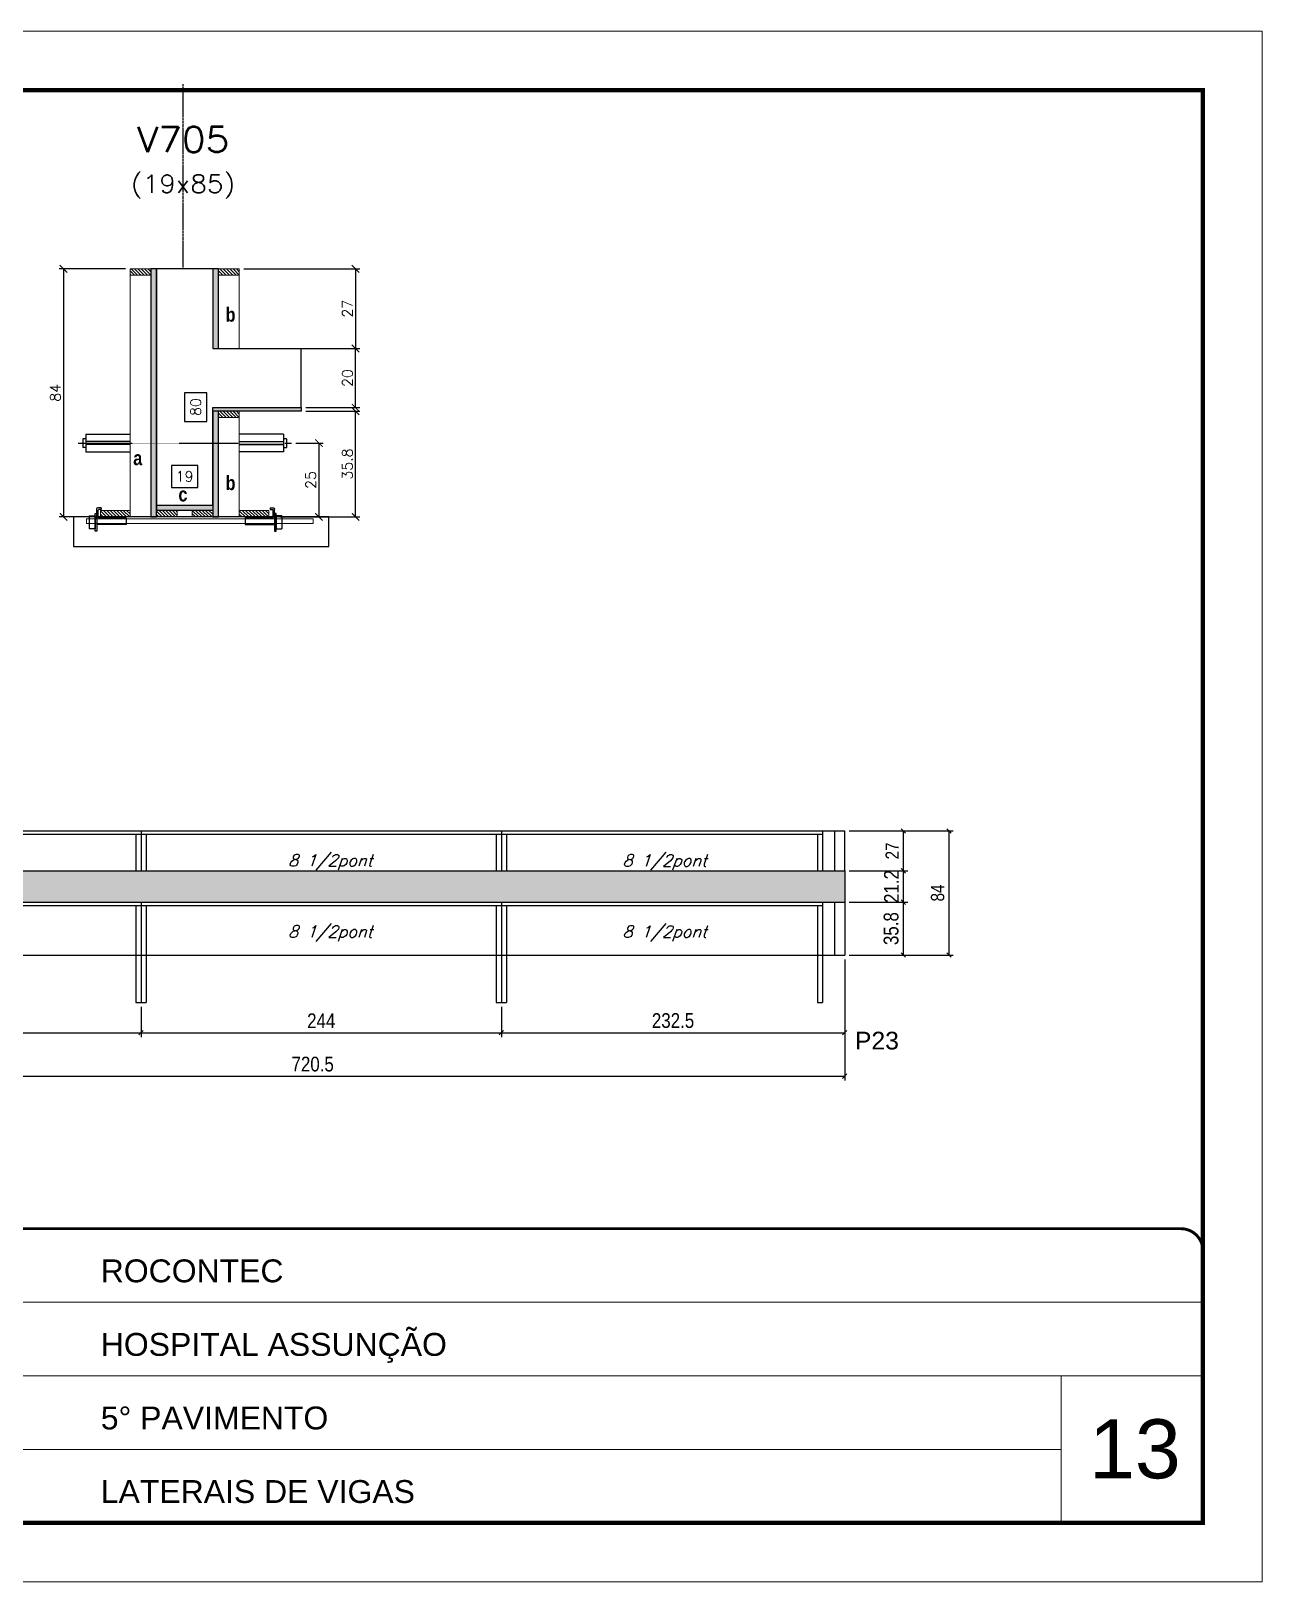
# Model space of a CAD drawing. Extents: x -20960 to -5926, y -2106 to 21915.
# Drawn here: x -11556 to -10722, y 17420 to 18470 of the extents above; entities that cross this region are included whole.
import ezdxf
from ezdxf.enums import TextEntityAlignment as Align

# ---------------------------------------------------------------- set-up
doc = ezdxf.new("R2010")
doc.units = 0
for name, pattern in [('CONTINUO', [0]), ('DASHED', [0.75, 0.5, -0.25]), ('HIDDEN', [0.375, 0.25, -0.125])]:
    doc.linetypes.add(name, pattern=pattern)
for name, color, linetype in [('5', 5, 'Continuous'), ('barrote', 251, 'Continuous'), ('COTA', 241, 'Continuous'), ('Cota Seção (2x)', 4, 'Continuous'), ('detalhes', 4, 'Continuous'), ('Painéis', 200, 'Continuous'), ('presilha', 1, 'Continuous'), ('SARR_2.2x7', 40, 'Continuous'), ('SARR_3.5x7', 81, 'Continuous'), ('TENSOR', 3, 'Continuous'), ('texto', 7, 'Continuous'), ('Texto de Titulo', 7, 'Continuous'), ('Texto Qtd Sarr', 242, 'Continuous')]:
    doc.layers.add(name, color=color, linetype=linetype)
for name, color, linetype, lineweight in [('CARIMBO', 255, 'Continuous', 9), ('CONCRETO', 251, 'Continuous', 25), ('Folhas', 255, 'Continuous', 9), ('Hachura', 251, 'Continuous', 9), ('Madeira', 126, 'Continuous', 18), ('SARRAFO DE PRESSAO', 251, 'DASHED', 9), ('SCO-___-LAJ', 2, 'Continuous', 0), ('Texto Seção', 7, 'Continuous', 15)]:
    doc.layers.add(name, color=color, linetype=linetype, lineweight=lineweight)
doc.styles.add('ARIAL', font='arial.ttf')
doc.styles.add('COTA TECNICA', font='techl___.ttf', dxfattribs={"height": 10})
doc.styles.add('COTA TECNICA-50', font='techl___.ttf', dxfattribs={"height": 9})
doc.styles.add('Romans', font='romans.shx')
doc.styles.get("Standard").update_dxf_attribs({"font": 'arial.ttf'})
doc.styles.add('TECNICA', font='techb___.ttf', dxfattribs={"height": 10})
doc.dimstyles.new('COTA PAINEL-50', dxfattribs={"dimtxt": 9, "dimasz": 3, "dimexe": 3, "dimexo": 3, "dimgap": 3, "dimtad": 1, "dimdec": 1, "dimzin": 12, "dimdsep": 46, "dimtxsty": 'COTA TECNICA-50', "dimblk1": 'OBLIQUE', "dimblk2": 'OBLIQUE', "dimsah": 1, "dimcen": 0.9, "dimclrd": 4, "dimclre": 4, "dimclrt": 240, "dimadec": 1, "dimazin": 3, "dimtfac": 1, "dimtdec": 1, "dimtmove": 0, "dimatfit": 3, "dimfxl": 1, "dimtolj": 1, "dimtzin": 12, "dimarcsym": 0})
doc.dimstyles.new('Cota Seção (2x)', dxfattribs={"dimtxt": 7, "dimasz": 5, "dimexe": 3, "dimexo": 3, "dimgap": 2, "dimtad": 3, "dimdec": 1, "dimlfac": 0.5, "dimzin": 12, "dimdsep": 46, "dimtxsty": 'Romans', "dimblk": 'ARCHTICK', "dimcen": 0, "dimclrd": 4, "dimclre": 4, "dimclrt": 1, "dimadec": 1, "dimazin": 3, "dimtfac": 1, "dimtdec": 1, "dimtmove": 0, "dimatfit": 3, "dimldrblk": 'OBLIQUE', "dimfxl": 1, "dimtolj": 1, "dimtzin": 12, "dimarcsym": 0})
doc.dimstyles.new('Cota Seção interna', dxfattribs={"dimtxt": 7, "dimasz": 6, "dimexe": 0.18, "dimexo": 2, "dimgap": -4, "dimtad": 3, "dimdec": 1, "dimlfac": 0.5, "dimzin": 12, "dimdsep": 46, "dimtxsty": 'Romans', "dimblk": 'ARCHTICK', "dimcen": 0.09, "dimse1": 1, "dimse2": 1, "dimsd1": 1, "dimsd2": 1, "dimclrd": 180, "dimclre": 5, "dimclrt": 1, "dimadec": 0, "dimazin": 3, "dimtfac": 1, "dimtdec": 1, "dimtofl": 0, "dimtmove": 0, "dimatfit": 3, "dimldrblk": 'ARCHTICK', "dimfxl": 1, "dimtolj": 1, "dimtzin": 0, "dimarcsym": 0})
doc.dimstyles.new('PAINEL', dxfattribs={"dimtxt": 10, "dimasz": 3, "dimexe": 3, "dimexo": 3, "dimgap": 3, "dimtad": 1, "dimdec": 1, "dimzin": 12, "dimdsep": 46, "dimtxsty": 'COTA TECNICA', "dimblk1": 'OBLIQUE', "dimblk2": 'OBLIQUE', "dimsah": 1, "dimcen": 0.9, "dimclrd": 4, "dimclre": 4, "dimclrt": 240, "dimadec": 1, "dimazin": 3, "dimtfac": 1, "dimtdec": 1, "dimtmove": 0, "dimatfit": 3, "dimfxl": 1, "dimtolj": 1, "dimtzin": 12, "dimarcsym": 0})

# ---------------------------------------------------------------- blocks, each defined once
blk = doc.blocks.new('9999999999')
at = {"color": 30, "linetype": 'CONTINUO'}
for p, q in [((98564.6, 34379.6), (99584, 34379.6)), ((98564.6, 34329.8), (99488, 34329.8)), ((99584, 34329.8), (99488, 34329.8)), ((99488, 34329.8), (99488, 34230.2)), ((98564.6, 34280), (99488, 34280))]:
    blk.add_line(p, q, dxfattribs=at)
at = {"color": 30, "linetype": 'CONTINUO', "const_width": 2}
blk.add_lwpolyline([(99584, 34230.2), (99584, 34414.4, 0.414214), (99569, 34429.4), (98229, 34429.4, 0.414214), (98214, 34414.4), (98214, 34245.2, 0.414214), (98229, 34230.2), (99584, 34230.2)], format="xyb", dxfattribs=at)
at = {"layer": 'Folhas'}
blk.add_lwpolyline([(98139, 34190.2), (99624, 34190.2), (99624, 35240.2), (98139, 35240.2)], close=True, dxfattribs=at)
at = {"layer": 'Folhas', "color": 30, "const_width": 3}
blk.add_lwpolyline([(98214, 34230.2), (99584, 34230.2), (99584, 35200.2), (98214, 35200.2)], close=True, dxfattribs=at)
at = {"color": 7, "linetype": 'Continuous', "ltscale": 5, "style": 'ARIAL'}
for s, height, p in [('ROCONTEC', 15.48, (98837.7, 34393.1)), ('HOSPITAL ASSUNÇÃO', 15.483, (98837.7, 34343.3)), ('5° PAVIMENTO', 15.483, (98837.7, 34293.5)), ('LATERAIS DE VIGAS', 15.483, (98837.7, 34243.7))]:
    blk.add_text(s, height=height, dxfattribs=at).set_placement(p)
blk = doc.blocks.new('titulo1')
at = {"layer": 'Defpoints', "color": 252, "linetype": 'HIDDEN', "ltscale": 2}
blk.add_line((0, 0), (0, 125), dxfattribs=at)
at = {"layer": 'Defpoints', "style": 'Romans', "oblique": 15}
blk.add_attdef('FOLHA', text='', height=10, dxfattribs=at).set_placement((0, 15.6), align=Align.MIDDLE_CENTER)
at = {"layer": 'Texto Qtd Sarr', "color": 3, "style": 'Romans', "oblique": 15}
for tag, height, p in [('TITULO', 17, (0, 71.4)), ('SEÇÃO', 12, (0, 41.5))]:
    blk.add_attdef(tag, text='', height=height, dxfattribs=at).set_placement(p, align=Align.MIDDLE_CENTER)
blk = doc.blocks.new('_ArchTick')
at = {"color": 0, "linetype": 'ByBlock', "const_width": 0.15}
blk.add_lwpolyline([(-0.5, -0.5), (0.5, 0.5)], dxfattribs=at)
blk = doc.blocks.new('*D310')
at = {"layer": 'COTA', "color": 4, "lineweight": -2, "transparency": 16777216}
for p, q in [((-11369.5, 18212.3), (-11332.8, 18212.3)), ((-11335.8, 18140.7), (-11335.8, 18212.3)), ((-11387.1, 18140.7), (-11332.8, 18140.7))]:
    blk.add_line(p, q, dxfattribs=at)
at = {"layer": 'Defpoints', "color": 0, "transparency": 16777216}
for p in [(-11372.5, 18212.3), (-11335.8, 18212.3), (-11390.1, 18140.7)]:
    blk.add_point(p, dxfattribs=at)
at = {"layer": 'COTA', "color": 4, "lineweight": -2, "transparency": 16777216, "xscale": 5, "yscale": 5, "zscale": 5}
for p, rotation in [((-11335.8, 18212.3), 90), ((-11335.8, 18140.7), 270)]:
    blk.add_blockref('_ArchTick', p, dxfattribs=dict(at, rotation=rotation))
at = {"layer": 'COTA', "color": 1, "transparency": 16777216, "insert": (-11341.3, 18176.5), "char_height": 7, "attachment_point": 5, "rotation": 90, "style": 'Romans'}
blk.add_mtext('\\A1;35.8', dxfattribs=at)
blk = doc.blocks.new('_Oblique')
at = {"color": 0, "linetype": 'ByBlock', "lineweight": -2}
blk.add_line((-0.5, -0.5), (0.5, 0.5), dxfattribs=at)
blk = doc.blocks.new('*D311')
at = {"layer": 'COTA', "color": 4, "lineweight": -2, "transparency": 16777216}
for p, q in [((-11369.5, 18254.7), (-11332.8, 18254.7)), ((-11335.8, 18214.7), (-11335.8, 18254.7)), ((-11369.5, 18214.7), (-11332.8, 18214.7))]:
    blk.add_line(p, q, dxfattribs=at)
at = {"layer": 'Defpoints', "color": 0, "transparency": 16777216}
for p in [(-11372.5, 18254.7), (-11335.8, 18254.7), (-11372.5, 18214.7)]:
    blk.add_point(p, dxfattribs=at)
at = {"layer": 'COTA', "color": 4, "lineweight": -2, "transparency": 16777216, "xscale": 5, "yscale": 5, "zscale": 5}
for p, rotation in [((-11335.8, 18254.7), 90), ((-11335.8, 18214.7), 270)]:
    blk.add_blockref('_ArchTick', p, dxfattribs=dict(at, rotation=rotation))
at = {"layer": 'COTA', "color": 1, "transparency": 16777216, "insert": (-11341.3, 18234.7), "char_height": 7, "attachment_point": 5, "rotation": 90, "style": 'Romans'}
blk.add_mtext('\\A1;20', dxfattribs=at)
blk = doc.blocks.new('*D312')
at = {"layer": 'Cota Seção (2x)', "color": 180, "lineweight": -2, "transparency": 16777216}
for p, q in [((-11436.5, 18224.7), (-11451.5, 18224.7)), ((-11451.5, 18224.7), (-11451.5, 18205.4)), ((-11436.5, 18205.4), (-11436.5, 18224.7)), ((-11451.5, 18205.4), (-11436.5, 18205.4))]:
    blk.add_line(p, q, dxfattribs=at)
at = {"layer": 'Defpoints', "color": 0, "transparency": 16777216}
for p in [(-11432.5, 18308.7), (-11432.5, 18308.7), (-11432.5, 18148.7)]:
    blk.add_point(p, dxfattribs=at)
at = {"layer": 'Cota Seção (2x)', "color": 1, "transparency": 16777216, "insert": (-11444, 18215.1), "char_height": 7, "attachment_point": 5, "rotation": 90, "style": 'Romans'}
blk.add_mtext('\\A1;80', dxfattribs=at)
blk = doc.blocks.new('PRESILHA METÁLICA 1')
at = {"layer": 'presilha'}
for p, q in [((7.5, 10.6), (7.5, 19.9)), ((12, 21), (8.6, 21)), ((9, 11.6), (9, 18.9)), ((12, 19.5), (9.6, 19.5)), ((12, 21), (12, 19.5)), ((0, 13), (6, 13)), ((0, 13), (0, 0)), ((6, 0), (0, 0)), ((6, 15.5), (7.5, 15.5)), ((6, -2.5), (6, 15.5)), ((6, 13), (6, 0)), ((7.5, 15.5), (7.5, -2.5)), ((37.5, 4.1), (7.5, 4.1)), ((37.5, 11), (9.6, 11)), ((37.5, 11), (37.5, 4.1)), ((7.5, -2.5), (6, -2.5))]:
    blk.add_line(p, q, dxfattribs=at)
for centre, radius, start, end in [((8.6, 19.9), 1.14, 90, 180), ((9.6, 18.9), 0.57, 90, 180), ((9.6, 11.6), 0.57, 180, 270)]:
    blk.add_arc(centre, radius, start, end, dxfattribs=at)
blk = doc.blocks.new('*D313')
at = {"layer": 'Cota Seção (2x)', "color": 180, "lineweight": -2, "transparency": 16777216}
for p, q in [((-11442.5, 18175.6), (-11460.5, 18175.6)), ((-11460.5, 18175.6), (-11460.5, 18160.6)), ((-11442.5, 18160.6), (-11442.5, 18175.6)), ((-11460.5, 18160.6), (-11442.5, 18160.6))]:
    blk.add_line(p, q, dxfattribs=at)
at = {"layer": 'Defpoints', "color": 0, "transparency": 16777216}
for p in [(-11432.5, 18156.6), (-11470.5, 18140.7), (-11432.5, 18140.7)]:
    blk.add_point(p, dxfattribs=at)
at = {"layer": 'Cota Seção (2x)', "color": 1, "transparency": 16777216, "insert": (-11451.5, 18168.1), "char_height": 7, "attachment_point": 5, "style": 'Romans'}
blk.add_mtext('\\A1;19', dxfattribs=at)
blk = doc.blocks.new('*D325')
at = {"layer": 'COTA', "color": 4, "lineweight": -2, "transparency": 16777216}
for p, q in [((-11491.5, 18308.7), (-11536.5, 18308.7)), ((-11533.5, 18308.7), (-11533.5, 18140.7)), ((-11491.5, 18140.7), (-11536.5, 18140.7))]:
    blk.add_line(p, q, dxfattribs=at)
at = {"layer": 'Defpoints', "color": 0, "transparency": 16777216}
for p in [(-11488.5, 18308.7), (-11533.5, 18140.7), (-11488.5, 18140.7)]:
    blk.add_point(p, dxfattribs=at)
at = {"layer": 'COTA', "color": 4, "lineweight": -2, "transparency": 16777216, "xscale": 5, "yscale": 5, "zscale": 5}
for p, rotation in [((-11533.5, 18308.7), 90), ((-11533.5, 18140.7), 270)]:
    blk.add_blockref('_ArchTick', p, dxfattribs=dict(at, rotation=rotation))
at = {"layer": 'COTA', "color": 1, "transparency": 16777216, "insert": (-11539, 18224.7), "char_height": 7, "attachment_point": 5, "rotation": 90, "style": 'Romans'}
blk.add_mtext('\\A1;84', dxfattribs=at)
blk = doc.blocks.new('*D326')
at = {"layer": 'COTA', "color": 4, "lineweight": -2, "transparency": 16777216}
for p, q in [((-11376.2, 18190.7), (-11357.6, 18190.7)), ((-11360.6, 18190.7), (-11360.6, 18140.7)), ((-11376.2, 18140.7), (-11357.6, 18140.7))]:
    blk.add_line(p, q, dxfattribs=at)
at = {"layer": 'Defpoints', "color": 0, "transparency": 16777216}
for p in [(-11379.2, 18190.7), (-11379.2, 18140.7), (-11360.6, 18140.7)]:
    blk.add_point(p, dxfattribs=at)
at = {"layer": 'COTA', "color": 4, "lineweight": -2, "transparency": 16777216, "xscale": 5, "yscale": 5, "zscale": 5}
for p, rotation in [((-11360.6, 18190.7), 90), ((-11360.6, 18140.7), 270)]:
    blk.add_blockref('_ArchTick', p, dxfattribs=dict(at, rotation=rotation))
at = {"layer": 'COTA', "color": 1, "transparency": 16777216, "insert": (-11366.1, 18165.7), "char_height": 7, "attachment_point": 5, "rotation": 90, "style": 'Romans'}
blk.add_mtext('\\A1;25', dxfattribs=at)
blk = doc.blocks.new('*D314')
at = {"layer": 'COTA', "color": 4, "linetype": 'ByBlock', "lineweight": -2, "transparency": 16777216}
for p, q in [((-11725, 17841.1), (-11725, 17788.5)), ((-11481, 17809.1), (-11481, 17788.5)), ((-11725, 17791.5), (-11481, 17791.5))]:
    blk.add_line(p, q, dxfattribs=at)
at = {"layer": 'Defpoints', "color": 0, "linetype": 'ByBlock', "transparency": 16777216}
for p in [(-11725, 17844.1), (-11481, 17812.1), (-11481, 17791.5)]:
    blk.add_point(p, dxfattribs=at)
at = {"layer": 'COTA', "color": 4, "linetype": 'ByBlock', "lineweight": -2, "transparency": 16777216, "xscale": 3, "yscale": 3, "zscale": 3, "rotation": 180}
blk.add_blockref('_Oblique', (-11725, 17791.5), dxfattribs=at)
at = {"layer": 'COTA', "color": 4, "linetype": 'ByBlock', "lineweight": -2, "transparency": 16777216, "xscale": 3, "yscale": 3, "zscale": 3}
blk.add_blockref('_Oblique', (-11481, 17791.5), dxfattribs=at)
at = {"layer": 'COTA', "color": 240, "linetype": 'ByBlock', "transparency": 16777216, "insert": (-11603, 17799.6), "char_height": 10, "attachment_point": 5, "style": 'COTA TECNICA'}
blk.add_mtext('\\A1;244', dxfattribs=at)
blk = doc.blocks.new('*D315')
at = {"layer": 'COTA', "color": 4, "linetype": 'ByBlock', "lineweight": -2, "transparency": 16777216}
for p, q in [((-11481, 17809.1), (-11481, 17788.5)), ((-11237, 17809.1), (-11237, 17788.5)), ((-11481, 17791.5), (-11237, 17791.5))]:
    blk.add_line(p, q, dxfattribs=at)
at = {"layer": 'Defpoints', "color": 0, "linetype": 'ByBlock', "transparency": 16777216}
for p in [(-11481, 17812.1), (-11237, 17812.1), (-11237, 17791.5)]:
    blk.add_point(p, dxfattribs=at)
at = {"layer": 'COTA', "color": 4, "linetype": 'ByBlock', "lineweight": -2, "transparency": 16777216, "xscale": 3, "yscale": 3, "zscale": 3, "rotation": 180}
blk.add_blockref('_Oblique', (-11481, 17791.5), dxfattribs=at)
at = {"layer": 'COTA', "color": 4, "linetype": 'ByBlock', "lineweight": -2, "transparency": 16777216, "xscale": 3, "yscale": 3, "zscale": 3}
blk.add_blockref('_Oblique', (-11237, 17791.5), dxfattribs=at)
at = {"layer": 'COTA', "color": 240, "linetype": 'ByBlock', "transparency": 16777216, "insert": (-11359, 17799.6), "char_height": 10, "attachment_point": 5, "style": 'COTA TECNICA'}
blk.add_mtext('\\A1;244', dxfattribs=at)
blk = doc.blocks.new('*D316')
at = {"layer": 'COTA', "color": 4, "linetype": 'ByBlock', "lineweight": -2, "transparency": 16777216}
for p, q in [((-11001.5, 17901.1), (-10961.8, 17901.1)), ((-10964.8, 17879.9), (-10964.8, 17901.1)), ((-11001.5, 17879.9), (-10961.8, 17879.9))]:
    blk.add_line(p, q, dxfattribs=at)
at = {"layer": 'Defpoints', "color": 0, "linetype": 'ByBlock', "transparency": 16777216}
for p in [(-11004.5, 17901.1), (-10964.8, 17901.1), (-11004.5, 17879.9)]:
    blk.add_point(p, dxfattribs=at)
at = {"layer": 'COTA', "color": 4, "linetype": 'ByBlock', "lineweight": -2, "transparency": 16777216, "xscale": 3, "yscale": 3, "zscale": 3}
for p, rotation in [((-10964.8, 17901.1), 90), ((-10964.8, 17879.9), 270)]:
    blk.add_blockref('_Oblique', p, dxfattribs=dict(at, rotation=rotation))
at = {"layer": 'COTA', "color": 240, "linetype": 'ByBlock', "transparency": 16777216, "insert": (-10972.9, 17890.5), "char_height": 10, "attachment_point": 5, "rotation": 90, "style": 'COTA TECNICA'}
blk.add_mtext('\\A1;21.2', dxfattribs=at)
blk = doc.blocks.new('*D317')
at = {"layer": 'COTA', "color": 4, "linetype": 'ByBlock', "lineweight": -2, "transparency": 16777216}
for p, q in [((-11725, 17841.1), (-11725, 17759.1)), ((-11004.5, 17841.1), (-11004.5, 17759.1)), ((-11725, 17762.1), (-11004.5, 17762.1))]:
    blk.add_line(p, q, dxfattribs=at)
at = {"layer": 'Defpoints', "color": 0, "linetype": 'ByBlock', "transparency": 16777216}
for p in [(-11725, 17844.1), (-11004.5, 17844.1), (-11004.5, 17762.1)]:
    blk.add_point(p, dxfattribs=at)
at = {"layer": 'COTA', "color": 4, "linetype": 'ByBlock', "lineweight": -2, "transparency": 16777216, "xscale": 3, "yscale": 3, "zscale": 3, "rotation": 180}
blk.add_blockref('_Oblique', (-11725, 17762.1), dxfattribs=at)
at = {"layer": 'COTA', "color": 4, "linetype": 'ByBlock', "lineweight": -2, "transparency": 16777216, "xscale": 3, "yscale": 3, "zscale": 3}
blk.add_blockref('_Oblique', (-11004.5, 17762.1), dxfattribs=at)
at = {"layer": 'COTA', "color": 240, "linetype": 'ByBlock', "transparency": 16777216, "insert": (-11364.8, 17770.2), "char_height": 10, "attachment_point": 5, "style": 'COTA TECNICA'}
blk.add_mtext('\\A1;720.5', dxfattribs=at)
blk = doc.blocks.new('*D318')
at = {"layer": 'COTA', "color": 4, "lineweight": -2, "ltscale": 25, "transparency": 16777216}
for p, q in [((-11004.5, 17841.1), (-11004.5, 17788.5)), ((-11237, 17809.1), (-11237, 17788.5)), ((-11237, 17791.5), (-11004.5, 17791.5))]:
    blk.add_line(p, q, dxfattribs=at)
at = {"layer": 'Defpoints', "color": 0, "ltscale": 25, "transparency": 16777216}
for p in [(-11004.5, 17844.1), (-11237, 17812.1), (-11004.5, 17791.5)]:
    blk.add_point(p, dxfattribs=at)
at = {"layer": 'COTA', "color": 4, "lineweight": -2, "ltscale": 25, "transparency": 16777216, "xscale": 3, "yscale": 3, "zscale": 3, "rotation": 180}
blk.add_blockref('_Oblique', (-11237, 17791.5), dxfattribs=at)
at = {"layer": 'COTA', "color": 4, "lineweight": -2, "ltscale": 25, "transparency": 16777216, "xscale": 3, "yscale": 3, "zscale": 3}
blk.add_blockref('_Oblique', (-11004.5, 17791.5), dxfattribs=at)
at = {"layer": 'COTA', "color": 240, "ltscale": 25, "transparency": 16777216, "insert": (-11120.8, 17799.7), "char_height": 10, "attachment_point": 5, "style": 'COTA TECNICA'}
blk.add_mtext('\\A1;232.5', dxfattribs=at)
blk = doc.blocks.new('*D319')
at = {"layer": 'COTA', "color": 4, "lineweight": -2, "ltscale": 25, "transparency": 16777216}
for p, q in [((-11001.5, 17879.9), (-10961.8, 17879.9)), ((-10964.8, 17844.1), (-10964.8, 17879.9)), ((-11001.5, 17844.1), (-10961.8, 17844.1))]:
    blk.add_line(p, q, dxfattribs=at)
at = {"layer": 'Defpoints', "color": 0, "ltscale": 25, "transparency": 16777216}
for p in [(-11004.5, 17879.9), (-10964.8, 17879.9), (-11004.5, 17844.1)]:
    blk.add_point(p, dxfattribs=at)
at = {"layer": 'COTA', "color": 4, "lineweight": -2, "ltscale": 25, "transparency": 16777216, "xscale": 3, "yscale": 3, "zscale": 3}
for p, rotation in [((-10964.8, 17879.9), 90), ((-10964.8, 17844.1), 270)]:
    blk.add_blockref('_Oblique', p, dxfattribs=dict(at, rotation=rotation))
at = {"layer": 'COTA', "color": 240, "ltscale": 25, "transparency": 16777216, "insert": (-10973.1, 17862), "char_height": 10, "attachment_point": 5, "rotation": 90, "style": 'COTA TECNICA'}
blk.add_mtext('\\A1;35.8', dxfattribs=at)
blk = doc.blocks.new('*D309')
at = {"layer": 'COTA', "color": 4, "lineweight": -2, "transparency": 16777216}
for p, q in [((-11001.5, 17928.1), (-10931, 17928.1)), ((-10934, 17928.1), (-10934, 17844.1)), ((-11001.5, 17844.1), (-10931, 17844.1))]:
    blk.add_line(p, q, dxfattribs=at)
at = {"layer": 'Defpoints', "color": 0, "transparency": 16777216}
for p in [(-11004.5, 17928.1), (-11004.5, 17844.1), (-10934, 17844.1)]:
    blk.add_point(p, dxfattribs=at)
at = {"layer": 'COTA', "color": 4, "lineweight": -2, "transparency": 16777216, "xscale": 3, "yscale": 3, "zscale": 3}
for p, rotation in [((-10934, 17928.1), 90), ((-10934, 17844.1), 270)]:
    blk.add_blockref('_Oblique', p, dxfattribs=dict(at, rotation=rotation))
at = {"layer": 'COTA', "color": 240, "transparency": 16777216, "insert": (-10941.6, 17886.1), "char_height": 9, "attachment_point": 5, "rotation": 90, "style": 'COTA TECNICA-50'}
blk.add_mtext('\\A1;84', dxfattribs=at)
blk = doc.blocks.new('*D322')
at = {"layer": 'COTA', "color": 4, "lineweight": -2, "transparency": 16777216}
for p, q in [((-11001.5, 17928.1), (-10961.8, 17928.1)), ((-10964.8, 17901.1), (-10964.8, 17928.1)), ((-11001.5, 17901.1), (-10961.8, 17901.1))]:
    blk.add_line(p, q, dxfattribs=at)
at = {"layer": 'Defpoints', "color": 0, "transparency": 16777216}
for p in [(-11004.5, 17928.1), (-10964.8, 17928.1), (-11004.5, 17901.1)]:
    blk.add_point(p, dxfattribs=at)
at = {"layer": 'COTA', "color": 4, "lineweight": -2, "transparency": 16777216, "xscale": 3, "yscale": 3, "zscale": 3}
for p, rotation in [((-10964.8, 17928.1), 90), ((-10964.8, 17901.1), 270)]:
    blk.add_blockref('_Oblique', p, dxfattribs=dict(at, rotation=rotation))
at = {"layer": 'COTA', "color": 240, "transparency": 16777216, "insert": (-10972.4, 17914.6), "char_height": 9, "attachment_point": 5, "rotation": 90, "style": 'COTA TECNICA-50'}
blk.add_mtext('\\A1;27', dxfattribs=at)
blk = doc.blocks.new('*D324')
at = {"layer": 'COTA', "color": 4, "lineweight": -2, "transparency": 16777216}
for p, q in [((-11411.5, 18308.7), (-11332.8, 18308.7)), ((-11335.8, 18308.7), (-11335.8, 18254.7)), ((-11411.5, 18254.7), (-11332.8, 18254.7))]:
    blk.add_line(p, q, dxfattribs=at)
at = {"layer": 'Defpoints', "color": 0, "transparency": 16777216}
for p in [(-11414.5, 18308.7), (-11414.5, 18254.7), (-11335.8, 18254.7)]:
    blk.add_point(p, dxfattribs=at)
at = {"layer": 'COTA', "color": 4, "lineweight": -2, "transparency": 16777216, "xscale": 5, "yscale": 5, "zscale": 5}
for p, rotation in [((-11335.8, 18308.7), 90), ((-11335.8, 18254.7), 270)]:
    blk.add_blockref('_ArchTick', p, dxfattribs=dict(at, rotation=rotation))
at = {"layer": 'COTA', "color": 1, "transparency": 16777216, "insert": (-11341.3, 18281.7), "char_height": 7, "attachment_point": 5, "rotation": 90, "style": 'Romans'}
blk.add_mtext('\\A1;27', dxfattribs=at)

msp = doc.modelspace()

# ---------------------------------------------------------------- hatches: boundary and pattern name
at = {"layer": 'COTA', "linetype": 'ByBlock'}
h = msp.add_hatch(dxfattribs=at)
h.set_pattern_fill('AR-CONC', color=256, scale=0.03)
h.set_pattern_definition([(50, (-1598.5, 1237.553), (5.4655401, -0.4781726), [0.5715, -6.2865]), (355, (-1598.5, 1237.553), (-1.0573026, 5.7317054), [0.4572, -5.0292175]), (100.451445, (-1598.0445, 1237.513), (4.4082374, 5.2535326), [0.4857003, -5.3427073]), (46.1842, (-1598.5, 1239.077), (8.1323712, -1.2612698), [0.85725, -9.42975]), (96.635558, (-1597.822, 1238.972), (7.122124, 7.4227837), [0.7285507, -8.0140682]), (351.18415, (-1598.5, 1239.077), (7.122124, 7.4227837), [0.685799, -7.543792]), (21, (-1597.738, 1238.696), (4.5484317, -3.0679559), [0.5715, -6.2865]), (326, (-1597.738, 1238.696), (1.8540609, 5.525639), [0.4572, -5.0292]), (71.451445, (-1597.359, 1238.4404), (6.4024926, 2.457683), [0.4857003, -5.3426981]), (37.5, (-1598.5, 1237.553), (0.0926581, 2.53665117), [0, -4.96824, 0, -5.1054, 0, -5.04825]), (7.5, (-1598.5, 1237.553), (2.00458988, 3.00541724), [0, -2.91084, 0, -4.85394, 0, -1.92405]), (327.5, (-1600.1993, 1237.553), (4.06771786, -0.17186232), [0, -1.905, 0, -5.9436, 0, -7.8867]), (317.5, (-1600.9613, 1237.553), (4.44387544, 0.7627947), [0, -2.4765, 0, -3.94716, 0, -5.6007])])
h.paths.add_polyline_path([(-11725.04, 17879.88), (-11004.54, 17879.88), (-11004.54, 17901.08), (-11725.04, 17901.08), (-11725.04, 17928.08), (-11767.04, 17928.08), (-11767.04, 17844.08), (-11725.04, 17844.08)])
h.paths.add_polyline_path([(-11389.3, 17898.87), (-11321.68, 17898.87), (-11316.18, 17914.84), (-11383.8, 17914.84)], flags=24)
h.paths.add_polyline_path([(-11162.85, 17898.83), (-11095.23, 17898.83), (-11089.73, 17914.8), (-11157.35, 17914.8)], flags=24)
h.paths.add_polyline_path([(-11633.3, 17898.87), (-11565.68, 17898.87), (-11560.18, 17914.84), (-11627.8, 17914.84)], flags=24)
at = {"layer": 'Hachura'}
h = msp.add_hatch(dxfattribs=at)
h.set_pattern_fill('ANSI31', color=256, scale=0.5, angle=270, style=0)
h.set_pattern_definition([(315, (11417.3345, 10001.0697), (1.12253202, 1.12253202), [])])
h.paths.add_polyline_path([(-11488.49, 18304.31), (-11488.49, 18308.71), (-11474.49, 18308.71), (-11474.49, 18304.31)])
h = msp.add_hatch(color=256, dxfattribs=at)
h.dxf.hatch_style = 1
h.paths.add_polyline_path([(-11470.49, 18308.71), (-11474.49, 18308.71), (-11474.49, 18140.71), (-11470.49, 18140.71)])
h = msp.add_hatch(color=256, dxfattribs=at)
h.dxf.hatch_style = 1
h.paths.add_polyline_path([(-11428.49, 18308.71), (-11432.49, 18308.71), (-11432.49, 18254.71), (-11428.49, 18254.71)])
h = msp.add_hatch(dxfattribs=at)
h.set_pattern_fill('ANSI31', color=256, scale=0.5, angle=270, style=0)
h.set_pattern_definition([(315, (11477.3345, 10001.0697), (1.12253202, 1.12253202), [])])
h.paths.add_polyline_path([(-11428.49, 18304.31), (-11428.49, 18308.71), (-11414.49, 18308.71), (-11414.49, 18304.31)])
h = msp.add_hatch(color=256, dxfattribs=at)
h.dxf.hatch_style = 1
h.paths.add_polyline_path([(-11432.49, 18212.31), (-11432.49, 18214.71), (-11372.49, 18214.71), (-11372.49, 18212.31)])
h = msp.add_hatch(color=256, dxfattribs=at)
h.dxf.hatch_style = 1
h.paths.add_polyline_path([(-11428.49, 18212.31), (-11432.49, 18212.31), (-11432.49, 18140.71), (-11428.49, 18140.71)])
h = msp.add_hatch(dxfattribs=at)
h.set_pattern_fill('ANSI31', color=256, scale=0.5, angle=270, style=0)
h.set_pattern_definition([(315, (11477.3345, 9904.6697), (1.12253202, 1.12253202), [])])
h.paths.add_polyline_path([(-11428.49, 18207.91), (-11428.49, 18212.31), (-11414.49, 18212.31), (-11414.49, 18207.91)])
h = msp.add_hatch(dxfattribs=at)
h.set_pattern_fill('ANSI31', color=256, scale=0.5, angle=270, style=0)
h.set_pattern_definition([(315, (11383.3345, 9911.0697), (1.12253202, 1.12253202), [])])
h.paths.add_polyline_path([(-11488.49, 18140.71), (-11488.49, 18145.11), (-11508.49, 18145.11), (-11508.49, 18140.71)])
h = msp.add_hatch(color=256, dxfattribs=at)
h.dxf.hatch_style = 1
h.paths.add_polyline_path([(-11470.48, 18145.11), (-11470.48, 18148.71), (-11432.49, 18148.71), (-11432.49, 18145.11)])
h = msp.add_hatch(dxfattribs=at)
h.set_pattern_fill('ANSI31', color=256, scale=0.5, angle=270, style=0)
h.set_pattern_definition([(315, (11486.1365, 9911.0697), (1.12253202, 1.12253202), [])])
h.paths.add_polyline_path([(-11470.48, 18140.71), (-11470.48, 18145.11), (-11456.48, 18145.11), (-11456.48, 18140.71)])
h = msp.add_hatch(dxfattribs=at)
h.set_pattern_fill('ANSI31', color=256, scale=0.5, angle=270, style=0)
h.set_pattern_definition([(315, (11486.1345, 9911.0697), (1.12253202, 1.12253202), [])])
h.paths.add_polyline_path([(-11432.49, 18140.71), (-11432.49, 18145.11), (-11446.49, 18145.11), (-11446.49, 18140.71)])
h = msp.add_hatch(dxfattribs=at)
h.set_pattern_fill('ANSI31', color=256, scale=0.5, angle=270, style=0)
h.set_pattern_definition([(315, (11477.3345, 9911.0697), (1.12253202, 1.12253202), [])])
h.paths.add_polyline_path([(-11394.49, 18140.71), (-11394.49, 18145.11), (-11414.49, 18145.11), (-11414.49, 18140.71)])

# ---------------------------------------------------------------- linework, layer by layer
at = {"ltscale": 3}
for p, q in [((-11518.49, 18196.68), (-11518.49, 18184.68)), ((-11518.49, 18196.68), (-11488.49, 18196.68)), ((-11384.49, 18196.68), (-11414.49, 18196.68)), ((-11384.49, 18196.68), (-11384.49, 18184.68)), ((-11520.49, 18193.68), (-11520.49, 18187.68)), ((-11518.49, 18193.68), (-11520.49, 18193.68)), ((-11518.49, 18187.68), (-11520.49, 18187.68)), ((-11488.49, 18191.68), (-11518.49, 18191.68)), ((-11488.49, 18189.68), (-11518.49, 18189.68)), ((-11414.49, 18191.68), (-11384.49, 18191.68)), ((-11414.49, 18189.68), (-11384.49, 18189.68)), ((-11382.49, 18193.68), (-11384.49, 18193.68)), ((-11384.49, 18187.68), (-11382.49, 18187.68)), ((-11382.49, 18193.68), (-11382.49, 18187.68)), ((-11518.49, 18184.68), (-11488.49, 18184.68)), ((-11384.49, 18184.68), (-11414.49, 18184.68))]:
    msp.add_line(p, q, dxfattribs=at)
at = {"layer": 'barrote'}
msp.add_lwpolyline([(-11526.85, 18120.71), (-11353.88, 18120.71), (-11353.88, 18140.71), (-11526.85, 18140.71)], close=True, dxfattribs=at)
at = {"layer": 'CONCRETO'}
msp.add_lwpolyline([(-11432.49, 18308.71), (-11432.49, 18308.71), (-11432.49, 18308.71), (-11470.49, 18308.71), (-11470.49, 18145.11), (-11470.48, 18145.11), (-11470.48, 18148.71), (-11432.49, 18148.71), (-11432.49, 18214.71), (-11372.49, 18214.71), (-11372.49, 18254.71)], dxfattribs=at)
at = {"layer": 'Madeira'}
for points in [[(-11488.49, 18304.31), (-11488.49, 18308.71), (-11474.49, 18308.71), (-11474.49, 18304.31)], [(-11488.49, 18308.71), (-11474.49, 18308.71), (-11474.49, 18140.71), (-11488.49, 18140.71)], [(-11428.49, 18304.31), (-11428.49, 18308.71), (-11414.49, 18308.71), (-11414.49, 18304.31)], [(-11428.49, 18308.71), (-11414.49, 18308.71), (-11414.49, 18254.71), (-11428.49, 18254.71)], [(-11428.49, 18207.91), (-11428.49, 18212.31), (-11414.49, 18212.31), (-11414.49, 18207.91)], [(-11428.49, 18212.31), (-11414.49, 18212.31), (-11414.49, 18140.71), (-11428.49, 18140.71)], [(-11488.49, 18140.71), (-11488.49, 18145.11), (-11508.49, 18145.11), (-11508.49, 18140.71)], [(-11470.48, 18140.71), (-11470.48, 18145.11), (-11456.48, 18145.11), (-11456.48, 18140.71)], [(-11432.49, 18140.71), (-11432.49, 18145.11), (-11446.49, 18145.11), (-11446.49, 18140.71)], [(-11394.49, 18140.71), (-11394.49, 18145.11), (-11414.49, 18145.11), (-11414.49, 18140.71)]]:
    msp.add_lwpolyline(points, close=True, dxfattribs=at)
at = {"layer": 'Painéis'}
for p, q in [((-11432.49, 18308.71), (-11432.49, 18254.71)), ((-11432.49, 18254.71), (-11372.49, 18254.71)), ((-11004.54, 17901.08), (-11004.54, 17928.08)), ((-11004.54, 17901.08), (-11004.54, 17879.88))]:
    msp.add_line(p, q, dxfattribs=at)
at = {"layer": 'Painéis', "linetype": 'ByBlock'}
for p, q in [((-11725.04, 17928.08), (-11004.54, 17928.08)), ((-11481.04, 17928.08), (-11481.04, 17901.08)), ((-11237.04, 17928.08), (-11237.04, 17901.08)), ((-11725.04, 17901.08), (-11004.54, 17901.08)), ((-11725.04, 17879.88), (-11004.54, 17879.88)), ((-11481.04, 17879.88), (-11481.04, 17844.08)), ((-11237.04, 17879.88), (-11237.04, 17844.08)), ((-11004.54, 17879.88), (-11004.54, 17844.08)), ((-11725.04, 17844.08), (-11004.54, 17844.08))]:
    msp.add_line(p, q, dxfattribs=at)
at = {"layer": 'Painéis'}
for points in [[(-11470.49, 18308.71), (-11474.49, 18308.71), (-11474.49, 18140.71), (-11470.49, 18140.71)], [(-11428.49, 18308.71), (-11432.49, 18308.71), (-11432.49, 18254.71), (-11428.49, 18254.71)], [(-11432.49, 18212.31), (-11432.49, 18214.71), (-11372.49, 18214.71), (-11372.49, 18212.31)], [(-11428.49, 18212.31), (-11432.49, 18212.31), (-11432.49, 18140.71), (-11428.49, 18140.71)], [(-11470.48, 18145.11), (-11470.48, 18148.71), (-11432.49, 18148.71), (-11432.49, 18145.11)]]:
    msp.add_lwpolyline(points, close=True, dxfattribs=at)
at = {"layer": 'SARR_2.2x7', "linetype": 'Continuous', "ltscale": 50}
for p, q in [((-11710.04, 17925.88), (-11481.04, 17925.88)), ((-11481.04, 17925.88), (-11237.04, 17925.88)), ((-11237.04, 17925.88), (-11019.54, 17925.88)), ((-11011.54, 17928.08), (-11011.54, 17901.08)), ((-11710.04, 17877.68), (-11481.04, 17877.68)), ((-11481.04, 17877.68), (-11237.04, 17877.68)), ((-11237.04, 17877.68), (-11019.54, 17877.68)), ((-11011.54, 17879.88), (-11011.54, 17844.08))]:
    msp.add_line(p, q, dxfattribs=at)
at = {"layer": 'SARR_3.5x7'}
for p, q in [((-11484.54, 17925.88), (-11484.54, 17901.08)), ((-11477.54, 17925.88), (-11477.54, 17901.08)), ((-11240.54, 17925.88), (-11240.54, 17901.08)), ((-11233.54, 17925.88), (-11233.54, 17901.08)), ((-11023.04, 17925.88), (-11023.04, 17901.08)), ((-11019.54, 17928.08), (-11019.54, 17901.08)), ((-11484.54, 17877.68), (-11484.54, 17812.08)), ((-11477.54, 17877.68), (-11477.54, 17812.08)), ((-11240.54, 17877.68), (-11240.54, 17812.08)), ((-11233.54, 17877.68), (-11233.54, 17812.08)), ((-11023.04, 17877.68), (-11023.04, 17812.08)), ((-11019.54, 17879.88), (-11019.54, 17812.08)), ((-11481.04, 17844.08), (-11481.04, 17812.08)), ((-11237.04, 17844.08), (-11237.04, 17812.08)), ((-11484.54, 17812.08), (-11477.54, 17812.08)), ((-11240.54, 17812.08), (-11233.54, 17812.08)), ((-11023.04, 17812.08), (-11019.54, 17812.08))]:
    msp.add_line(p, q, dxfattribs=at)
at = {"layer": 'SCO-___-LAJ', "color": 1}
msp.add_lwpolyline([(-11517.85, 18139.38), (-11364.54, 18139.38), (-11364.54, 18136.18), (-11517.85, 18136.18)], close=True, dxfattribs=at)
at = {"layer": 'TENSOR', "linetype": 'HIDDEN', "ltscale": 0.5}
msp.add_line((-11523.49, 18190.68), (-11379.18, 18190.68), dxfattribs=at)

# ---------------------------------------------------------------- block references
at = {"layer": 'presilha', "yscale": 0.6666666666666666, "zscale": 0.6666666666666666}
for p, xscale in [((-11516.06, 18132.75), 0.6666666666666666), ((-11385.62, 18132.75), -0.6666666666666666)]:
    msp.add_blockref('PRESILHA METÁLICA 1', p, dxfattribs=dict(at, xscale=xscale))
at = {"layer": 'SARRAFO DE PRESSAO', "color": 6, "linetype": 'ByBlock'}
msp.add_blockref('9999999999', (-110345.98, -16770.54), dxfattribs=at)
at = {"layer": 'Texto Seção'}
ref = msp.add_blockref('titulo1', (-11452.56, 18308.71), dxfattribs=at)
ref.add_attrib('TITULO', 'V705', dxfattribs={"layer": 'Texto de Titulo', "color": 7, "height": 17, "style": 'Romans', "width": 1.1}).set_placement((-11452.56, 18396.21), align=Align.MIDDLE_CENTER)
ref.add_attrib('SEÇÃO', '(19x85)', dxfattribs={"layer": 'Texto de Titulo', "color": 7, "height": 12, "style": 'Romans', "width": 1.1}).set_placement((-11452.56, 18366.21), align=Align.MIDDLE_CENTER)

# ---------------------------------------------------------------- texts
at = {"layer": '5', "linetype": 'Continuous'}
msp.add_text('P23', height=12, rotation=0.00004, dxfattribs=at).set_placement((-10997.65, 17780.17))
at = {"layer": 'CARIMBO', "style": 'ARIAL'}
msp.add_text('13', height=40, dxfattribs=at).set_placement((-10839.14, 17489.81))
at = {"layer": 'detalhes', "style": 'TECNICA'}
for s, p in [('b', (-11423.77, 18272.9)), ('a', (-11486.31, 18175.74)), ('b', (-11423.77, 18158.9)), ('c', (-11455.7, 18151.21))]:
    msp.add_text(s, height=9.6, dxfattribs=at).set_placement(p)
at = {"layer": 'texto', "color": 2, "char_height": 8, "attachment_point": 5, "style": 'Romans'}
for insert in [(-11352.93, 17906.86), (-11126.48, 17906.82), (-11352.93, 17858.66), (-11126.48, 17858.62)]:
    msp.add_mtext('{\\Q19;\\C256;8 1/2pont}', dxfattribs=dict(at, insert=insert))

# ---------------------------------------------------------------- dimensions: what is measured, and where the dimension line sits
at = {"layer": 'COTA'}
for base, p1, p2, dimstyle, picture, middle in [((-11533.46, 18140.71), (-11488.49, 18308.71), (-11488.49, 18140.71), 'Cota Seção (2x)', '*D325', (-11538.96, 18224.71)), ((-11335.77, 18254.71), (-11414.49, 18308.71), (-11414.49, 18254.71), 'Cota Seção (2x)', '*D324', (-11341.27, 18281.71)), ((-11335.77, 18254.71), (-11372.49, 18214.71), (-11372.49, 18254.71), 'Cota Seção (2x)', '*D311', (-11341.27, 18234.71)), ((-11360.63, 18140.71), (-11379.18, 18190.68), (-11379.18, 18140.71), 'Cota Seção (2x)', '*D326', (-11366.13, 18165.7)), ((-10933.97, 17844.08), (-11004.54, 17928.08), (-11004.54, 17844.08), 'COTA PAINEL-50', '*D309', (-10941.55, 17886.08)), ((-10964.83, 17928.08), (-11004.54, 17901.08), (-11004.54, 17928.08), 'COTA PAINEL-50', '*D322', (-10972.39, 17914.58))]:
    dim = msp.add_linear_dim(base=base, p1=p1, p2=p2, angle=90, dimstyle=dimstyle, dxfattribs=at)
    dim.commit()
    dim.dimension.update_dxf_attribs({"geometry": picture, "text_midpoint": middle})
dim = msp.add_linear_dim(base=(-11335.77, 18212.31), p1=(-11390.09, 18140.71), p2=(-11372.49, 18212.31), angle=90, dimstyle='Cota Seção (2x)', dxfattribs=at)
dim.commit()
dim.dimension.update_dxf_attribs({"geometry": '*D310', "text_midpoint": (-11335.77, 18176.51), "dimtype": 160})
at = {"layer": 'COTA', "linetype": 'ByBlock'}
dim = msp.add_linear_dim(base=(-10964.83, 17901.08), p1=(-11004.54, 17879.88), p2=(-11004.54, 17901.08), angle=90, dimstyle='PAINEL', dxfattribs=at)
dim.commit()
dim.dimension.update_dxf_attribs({"geometry": '*D316', "text_midpoint": (-10964.83, 17890.48), "dimtype": 160})
at = {"layer": 'COTA', "ltscale": 25}
dim = msp.add_linear_dim(base=(-10964.83, 17879.88), p1=(-11004.54, 17844.08), p2=(-11004.54, 17879.88), angle=90, dimstyle='PAINEL', override={"dimtmove": 1}, dxfattribs=at)
dim.commit()
dim.dimension.update_dxf_attribs({"geometry": '*D319', "text_midpoint": (-10973.07, 17861.98)})
at = {"layer": 'COTA', "linetype": 'ByBlock'}
for base, p2, picture, middle in [((-11481.04, 17791.48), (-11481.04, 17812.08), '*D314', (-11603.04, 17799.55)), ((-11004.54, 17762.13), (-11004.54, 17844.08), '*D317', (-11364.79, 17770.24))]:
    dim = msp.add_linear_dim(base=base, p1=(-11725.04, 17844.08), p2=p2, dimstyle='PAINEL', dxfattribs=at)
    dim.commit()
    dim.dimension.update_dxf_attribs({"geometry": picture, "text_midpoint": middle})
at = {"layer": 'COTA', "ltscale": 25}
dim = msp.add_linear_dim(base=(-11004.54, 17791.48), p1=(-11237.04, 17812.08), p2=(-11004.54, 17844.08), dimstyle='PAINEL', dxfattribs=at)
dim.commit()
dim.dimension.update_dxf_attribs({"geometry": '*D318', "text_midpoint": (-11120.79, 17799.7)})
at = {"layer": 'COTA', "linetype": 'ByBlock'}
dim = msp.add_linear_dim(base=(-11237.04, 17791.48), p1=(-11481.04, 17812.08), p2=(-11237.04, 17812.08), dimstyle='PAINEL', override={"dimtmove": 1}, dxfattribs=at)
dim.commit()
dim.dimension.update_dxf_attribs({"geometry": '*D315', "text_midpoint": (-11359.04, 17799.55)})
at = {"layer": 'Cota Seção (2x)'}
dim = msp.add_linear_dim(base=(-11432.49, 18308.71), p1=(-11432.49, 18148.71), p2=(-11432.49, 18308.71), angle=90, dimstyle='Cota Seção interna', dxfattribs=at)
dim.commit()
dim.dimension.update_dxf_attribs({"geometry": '*D312', "text_midpoint": (-11432.49, 18215.05), "dimtype": 160})
dim = msp.add_linear_dim(base=(-11432.49, 18156.64), p1=(-11470.48, 18140.71), p2=(-11432.49, 18140.71), dimstyle='Cota Seção interna', dxfattribs=at)
dim.commit()
dim.dimension.update_dxf_attribs({"geometry": '*D313', "text_midpoint": (-11451.48, 18156.64), "dimtype": 160})

doc.saveas('drawing.dxf')
